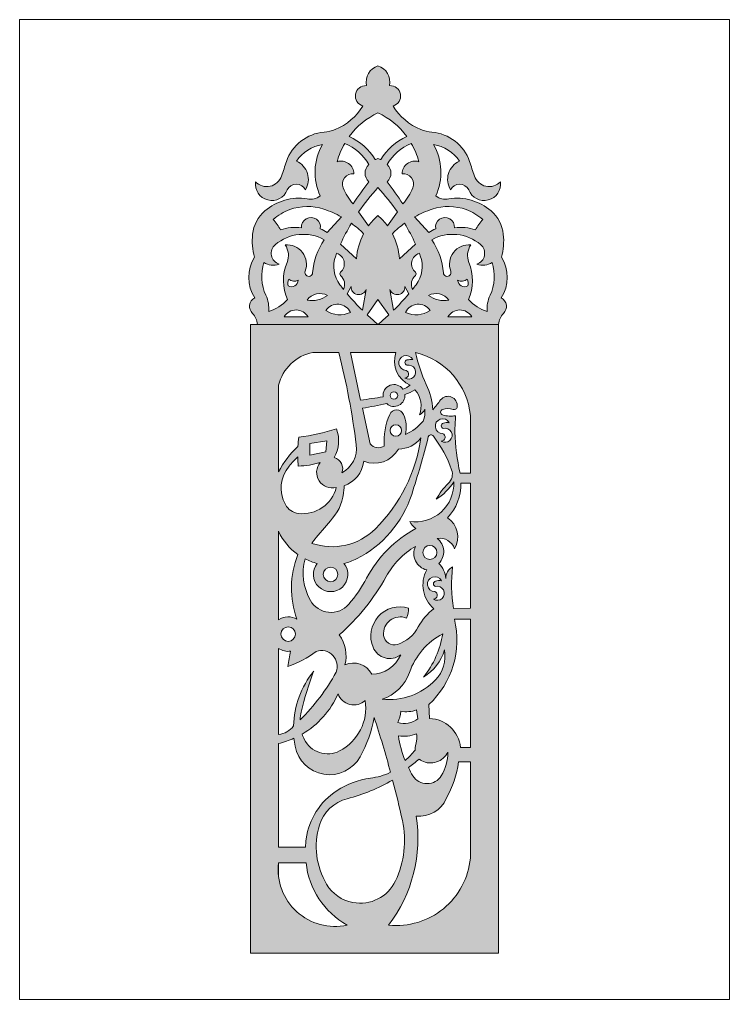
# Model space of a CAD drawing. Header units: millimetres. Extents: x 17217 to 18905, y -397 to 1453.
# Drawn here: x 18401 to 18905, y 44 to 740 of the extents above; entities that cross this region are included whole.
import ezdxf

# ---------------------------------------------------------------- set-up
doc = ezdxf.new("R2010")
doc.units = ezdxf.units.MM
doc.layers.add('hadika', color=3, linetype='Continuous', lineweight=35)

msp = doc.modelspace()

# ---------------------------------------------------------------- hatches: boundary and pattern name
at = {"layer": 'hadika', "lineweight": 0}
h = msp.add_hatch(color=177, dxfattribs=at)
h.dxf.hatch_style = 1
h.paths.add_polyline_path([(18694.86, 651.24, -0.207376), (18713.26, 639.52, 0.450047), (18706.84, 619.12, -0.608685), (18719.82, 619.1, 0.898191), (18742.33, 624.87, -0.5656), (18723.86, 628.88, -0.000127), (18720.34, 639.24, 0.299043), (18693.66, 660.05, -0.076326), (18685.71, 661.94, -0.160766), (18666.07, 678.64, 0.902859), (18663.53, 693.09, 0.378204), (18655.36, 707.26, 0.378204), (18647.19, 693.09, 0.902859), (18644.65, 678.64, -0.160766), (18625.01, 661.94, -0.076326), (18617.06, 660.05, 0.299043), (18590.38, 639.24, -0.000127), (18586.86, 628.88, -0.5656), (18568.39, 624.87, 0.898191), (18590.9, 619.1, -0.608685), (18603.88, 619.12, 0.450047), (18597.46, 639.52, -0.207376), (18615.86, 651.24, 0.239454), (18614.28, 614.74, -0.226446), (18605.15, 612.75, 0.220154), (18575.04, 604.12, 0.190058), (18566.36, 587.56, 0.092303), (18567.62, 571.23, 0.286214), (18567.84, 542.38, 0.507198), (18566.22, 531.31, -0.184731), (18569.77, 523.52), (18655.36, 523.52, -0.014871), (18647.62, 530.34), (18655.36, 541.25), (18663.1, 530.34, -0.014871), (18655.36, 523.52), (18740.95, 523.52, -0.184731), (18744.5, 531.31, 0.507198), (18742.88, 542.38, 0.286214), (18743.11, 571.23, 0.092303), (18744.36, 587.56, 0.190058), (18735.68, 604.12, 0.220154), (18705.57, 612.75, -0.226446), (18696.44, 614.74, 0.239454)])
h.paths.add_polyline_path([(18680.07, 620.51, -0.08641), (18673.05, 609.11, 0.012238), (18661.87, 624.82, 0.44173), (18661.87, 636.99, -0.176645), (18679.01, 652.04, -0.065712), (18684.37, 639.06, 0.510888), (18672.46, 630.46, -0.567571)], flags=16)
h.paths.add_polyline_path([(18693.93, 605.41, -0.167372), (18718, 605.03, -0.09313), (18729.76, 598.08, 0.061107), (18724.58, 590.59, 0.116157), (18709.69, 592.17, 1.139915), (18696.36, 591.49, 0.027155), (18691.42, 588.84), (18681.38, 599.91, -0.048595)], flags=16)
h.paths.add_polyline_path([(18669.1, 603.43), (18662.16, 593.42, 0.05707), (18655.36, 600.78, 0.05707), (18648.56, 593.42), (18641.62, 603.43, -0.036706), (18655.36, 620.69, -0.036706)], flags=16)
h.paths.add_polyline_path([(18674.25, 595.34, -0.028013), (18682.02, 580.39), (18670.57, 570.1, 0.106114), (18665.6, 587.9, -0.040442)], flags=16)
h.paths.add_polyline_path([(18657.34, 640.54, 0.040911), (18655.36, 641.27, 0.040911), (18653.38, 640.54, 0.162653), (18634.87, 656.9, -0.125702), (18655.36, 673.82, -0.125702), (18675.85, 656.9, 0.162653)], flags=16)
h.paths.add_polyline_path([(18728.25, 580.17, -0.583525), (18725.56, 566.23, 0.235922), (18736.46, 567.43, -0.183293), (18734.97, 544.16, 0.124218), (18732.89, 532.67, -0.123377), (18719.61, 541.09, 0.205953), (18719.91, 567.53, -0.25884), (18721.3, 579.92, 0.557846), (18707.03, 561.29, -1.152318), (18701.77, 560.1, 0.128142), (18693.54, 583.66, -0.312177)], flags=16)
h.paths.add_polyline_path([(18648.85, 624.82, 0.012238), (18637.67, 609.11, -0.08641), (18630.65, 620.51, -0.567571), (18638.26, 630.46, 0.510888), (18626.35, 639.06, -0.065712), (18631.71, 652.04, -0.176645), (18648.85, 636.99, 0.44173)], flags=16)
h.paths.add_polyline_path([(18684.72, 573.99, -0.003085), (18685.4, 572.26, -0.259976), (18682.41, 551.67, -0.005966), (18679.86, 548.41, -0.333538), (18681.94, 558.31, 0.453569), (18681.94, 560.52, -0.582673)], flags=16)
h.paths.add_polyline_path([(18645.12, 587.9, 0.106114), (18640.15, 570.1), (18628.7, 580.39, -0.028013), (18636.47, 595.34, -0.040442)], flags=16)
h.paths.add_polyline_path([(18629.34, 599.91), (18619.3, 588.84, 0.027155), (18614.37, 591.49, 1.139915), (18601.03, 592.17, 0.116157), (18586.14, 590.59, 0.061107), (18580.96, 598.08, -0.09313), (18592.72, 605.03, -0.167372), (18616.79, 605.41, -0.048595)], flags=16)
h.paths.add_polyline_path([(18711.93, 554.81, 0.294826), (18718.71, 555.62, -0.176608), (18719.1, 550.78, -0.516041)], flags=16)
h.paths.add_polyline_path([(18674.51, 550.53), (18677.15, 545.12, -0.022829), (18666.4, 533.51), (18663.76, 548.33, 0.872155)], flags=16)
h.paths.add_polyline_path([(18628.78, 560.52, 0.453569), (18628.78, 558.31, -0.333538), (18630.86, 548.41, -0.005966), (18628.31, 551.67, -0.259976), (18625.32, 572.26, -0.003085), (18626, 573.99, -0.582673)], flags=16)
h.paths.add_polyline_path([(18705.74, 540.7, -0.208403), (18691.15, 544.07, -0.371545)], flags=16)
h.paths.add_polyline_path([(18617.18, 583.66, 0.128142), (18608.95, 560.1, -1.152318), (18603.69, 561.29, 0.557846), (18589.43, 579.92, -0.25884), (18590.81, 567.53, 0.205953), (18591.11, 541.09, -0.123377), (18577.83, 532.67, 0.124218), (18575.75, 544.16, -0.183293), (18574.26, 567.43, 0.235922), (18585.16, 566.23, -0.583525), (18582.47, 580.17, -0.312177)], flags=16)
h.paths.add_polyline_path([(18646.96, 548.33), (18644.32, 533.51, -0.022829), (18633.57, 545.12), (18636.21, 550.53, 0.872155)], flags=16)
h.paths.add_polyline_path([(18692.34, 533.46, -0.268955), (18674.98, 531.97, -0.58087)], flags=16)
h.paths.add_polyline_path([(18721.92, 528.89), (18704.95, 528.8, -0.578394)], flags=16)
h.paths.add_polyline_path([(18635.74, 531.97, -0.268955), (18618.38, 533.46, -0.58087)], flags=16)
h.paths.add_polyline_path([(18619.57, 544.07, -0.208403), (18604.98, 540.7, -0.371545)], flags=16)
h.paths.add_polyline_path([(18598.79, 554.81, -0.516041), (18591.62, 550.78, -0.176608), (18592.01, 555.62, 0.294826)], flags=16)
h.paths.add_polyline_path([(18605.77, 528.8), (18588.8, 528.89, -0.578394)], flags=16)
h = msp.add_hatch(color=177, dxfattribs=at)
h.dxf.hatch_style = 1
h.paths.add_polyline_path([(18740.95, 76.78), (18740.95, 523.52), (18564.82, 523.52), (18564.82, 76.78)])
h.paths.add_polyline_path([(18662.93, 96.78, 0.203833), (18682.48, 174.28, 0.333654), (18703.81, 186.69, 0.086789), (18712.64, 212.73), (18720.95, 212.73), (18720.95, 144.3, -0.416069)], flags=16)
h.paths.add_polyline_path([(18637.51, 112.84, -0.213736), (18618.89, 125.83, -0.212481), (18613.76, 167.76, -0.262173), (18633.55, 186.6, 0.070482), (18665.75, 199.8, -0.009803), (18672.66, 171.02, -0.166485), (18667.77, 128.2, -0.341172)], flags=16)
h.paths.add_polyline_path([(18633.43, 96.78, -0.518285), (18584.82, 141.07), (18604.26, 141.1, 0.242969)], flags=16)
h.paths.add_polyline_path([(18680.12, 202.92, -0.022261), (18676.92, 208.71, 0.019649), (18684.62, 214.67, 0.054546), (18686.16, 213.6, 0.421421), (18704.94, 219.52, -0.140659), (18700.33, 202.92, -0.559906)], flags=16)
h.paths.add_polyline_path([(18603.82, 152.08), (18584.82, 152.04), (18584.82, 225.76, 0.046495), (18595.7, 229.48, 0.021577), (18596.52, 223.84, 0.700184), (18642.65, 216.32, 0.083788), (18652.66, 244.3, -0.013451), (18664.27, 205.38, -0.08709), (18649.93, 201.29, 0.105488), (18626.29, 192.31, 0.218132), (18604.36, 157.98, 0.023248)], flags=16)
h.paths.add_polyline_path([(18674.66, 213.72, -0.061228), (18669.91, 231.22, 0.125559), (18682.72, 232.62, -0.121729), (18682.72, 227.72, 0.043138), (18681.67, 221.03, -0.058947)], flags=16)
h.paths.add_polyline_path([(18713.99, 222.88, 0.379662), (18691.86, 243.52), (18691.46, 253.4, 0.272259), (18709.62, 314.09), (18720.95, 314.09), (18720.95, 222.88)], flags=16)
h.paths.add_polyline_path([(18628.07, 220.52, -0.420131), (18603.03, 228.76, -0.034887), (18601.51, 232.48, 0.158689), (18627.03, 261.13, 0.531845), (18646.31, 256.25, -0.321145)], flags=16)
h.paths.add_polyline_path([(18669.36, 240.6, 0.080272), (18671.63, 248.76, 0.136008), (18682.79, 249.65), (18683.75, 243.36, -0.231674)], flags=16)
h.paths.add_polyline_path([(18658.24, 257.27, 0.233991), (18677.76, 276.31, -0.187791), (18701.32, 303.76, -0.133803), (18687.66, 273.03, 0.196308), (18702.57, 292.22, -0.240934), (18696.17, 271, -0.232937)], flags=16)
h.paths.add_polyline_path([(18584.82, 232.1), (18584.82, 293.29, 0.184367), (18593.34, 291.37, 0.029271), (18591.36, 280.59, 0.085944), (18611.45, 291.22, -0.646984), (18625.57, 276.46, -0.075412), (18600.1, 242.64, -0.048441), (18600.86, 248.15, -0.030348), (18609.69, 277.23, 0.161318), (18595.39, 238.23, -0.200621)], flags=16)
h.paths.add_polyline_path([(18650.98, 275.06, 0.394539), (18631.86, 281.59, 0.225398), (18627.84, 302.88, 0.084929), (18661.17, 344.32, -0.13074), (18681.92, 365.81, 0.478192), (18689.98, 349.13, 0.354072), (18695.13, 321.47, 0.118591), (18683.94, 308.63, -0.198446), (18669.14, 296.21, -0.475352), (18659.37, 302.63, -0.562174), (18675.56, 314.91, 0.118034), (18676.99, 321.99, 0.632627), (18651.82, 294.11, 0.491561), (18671.58, 288.79, -0.294578)], flags=16)
h.paths.add_polyline_path([(18709.09, 321.78, -0.075229), (18708.33, 351.3, 0.302015), (18703.56, 342.01, 0.191428), (18698.58, 353.72, 0.449256), (18697.48, 371.43, -0.361132), (18709.77, 364.18, 0.39774), (18704.63, 386.18, 0.202065), (18714.27, 410.72), (18720.95, 410.72), (18720.95, 321.83)], flags=16)
h.paths.add_polyline_path([(18694.73, 328.28, 0.796392), (18695.67, 333.75, -1.771833), (18700.35, 341.44, 0.083214), (18696.23, 341.16, 0.788743), (18696.23, 337.36, -1.513606)], flags=16)
h.paths.add_polyline_path([(18586.43, 303.5, -1), (18596.76, 303.5, -1)], flags=16)
h.paths.add_polyline_path([(18696.64, 399.24, -0.080306), (18705.29, 410.48, 0.296436), (18707.67, 420.2, 0.082589), (18694.34, 444.52, 0.571226), (18691.08, 443.56, -0.016041), (18679.31, 402.72, -0.200188), (18640.11, 356.92, -0.058573), (18631.21, 353.66, -2.11134), (18612.25, 353.71, -0.057134), (18603.58, 356.89, 0.196633), (18607.38, 327.38, 0.519053), (18634.6, 324.73, 0.055136), (18647.26, 343.25, -0.146883), (18682.26, 378.52, -0.120973), (18677.86, 383.53, 0.473738), (18709.14, 411.74, -0.119824)], flags=16)
h.paths.add_polyline_path([(18597.79, 314.07, 0.286542), (18584.82, 313.71), (18584.82, 376.52, 0.134626), (18598.46, 359.97, 0.184087)], flags=16)
h.paths.add_polyline_path([(18616.55, 345.92, -1), (18626.88, 345.92, -1)], flags=16)
h.paths.add_polyline_path([(18687.2, 361.5, -1), (18697.21, 361.5, -1)], flags=16)
h.paths.add_polyline_path([(18608.45, 367.96, -0.033156), (18611.54, 372.15, -0.000773), (18623.07, 385.75, 0.164422), (18631.22, 406.23, 0.019148), (18631.26, 408.86, 0.286924), (18645.23, 426.25, 0.3769), (18669.92, 434.95, 0.237919), (18685.87, 442.89, -0.16332), (18653.58, 378.31, -0.286459)], flags=16)
h.paths.add_polyline_path([(18598.9, 389.22, -0.241413), (18589.64, 395.46, -0.309835), (18592.29, 422.85, -0.029196), (18598.39, 429.33, 0.01568), (18598.71, 422.85, 0.074045), (18614.4, 425.49, 0.737944), (18625.74, 407.74, -0.37782)], flags=16)
h.paths.add_polyline_path([(18713.64, 417.89, -0.047), (18709.89, 447.07, -0.00867), (18710.47, 458.62, -0.113532), (18701.27, 459.17, -0.748511), (18701.27, 463.12, -0.14383), (18708.68, 463.12, 0.463345), (18711.58, 465.03, 0.758611), (18699.85, 469.9, -0.004283), (18694.23, 462.87, 0.094881), (18690.08, 479.93, -0.05828), (18682.09, 503.52, -0.321128), (18720.95, 458.78), (18720.95, 417.87)], flags=16)
h.paths.add_polyline_path([(18629.75, 418.15, 0.45236), (18624.28, 428.84, 0.221211), (18625.93, 449.29, -0.051469), (18599.09, 443.44, 0.016224), (18598.52, 436.75, 0.091829), (18584.82, 418.69), (18584.82, 480.23, -0.296742), (18609.17, 503.52), (18627.59, 503.52, -0.029467), (18639.97, 437.87, -0.312075)], flags=16)
h.paths.add_polyline_path([(18700.32, 440.51, 0.796392), (18701.26, 445.98, -1.771833), (18705.94, 453.67, 0.083214), (18701.81, 453.39, 0.788743), (18701.81, 449.59, -1.513606)], flags=16)
h.paths.add_polyline_path([(18649.7, 438.69), (18644.26, 463.99, 0.010554), (18661.53, 467.2, 0.683335), (18674.45, 473.79, 0.039111), (18681.63, 476.94, -0.279438), (18684.75, 459.19, 0.185477), (18688.6, 463.21, -0.117173), (18687.48, 454.77, -0.101882), (18674.85, 445.25, 0.164614), (18673.44, 459.6, 0.645806), (18663.72, 459.6, 0.126613), (18659.81, 437.11, -0.385842)], flags=16)
h.paths.add_polyline_path([(18618.42, 432.89), (18607.06, 430.55), (18607.06, 438.95), (18618.95, 440.77)], flags=16)
h.paths.add_polyline_path([(18663.97, 448.14, -1), (18672.1, 448.14, -1)], flags=16)
h.paths.add_polyline_path([(18664.05, 473.01, -1), (18669.36, 473.01, -1)], flags=16)
h.paths.add_polyline_path([(18643.04, 469.7), (18635.78, 503.52), (18668.1, 503.52, 0.397281), (18678.25, 480.37, -0.061169), (18673.11, 477.43, 0.780241), (18658.97, 472.14, -0.012783)], flags=16)
h.paths.add_polyline_path([(18674.44, 485.37, 0.796392), (18675.38, 490.84, -1.771833), (18680.06, 498.53, 0.083214), (18675.94, 498.25, 0.788743), (18675.94, 494.45, -1.513606)], flags=16)

# ---------------------------------------------------------------- linework, layer by layer
at = {"layer": 'hadika', "color": 177, "lineweight": 0}
for p, q in [((18584.82, 418.69), (18584.82, 480.23)), ((18720.95, 417.87), (18720.95, 458.78)), ((18713.64, 417.89), (18720.95, 417.87)), ((18720.95, 410.72), (18714.27, 410.72)), ((18720.95, 410.72), (18720.95, 321.83)), ((18584.82, 313.71), (18584.82, 376.52)), ((18709.09, 321.78), (18720.95, 321.83)), ((18720.95, 314.09), (18709.62, 314.09)), ((18720.95, 314.09), (18720.95, 222.88)), ((18720.95, 222.88), (18720.95, 311.73)), ((18584.82, 293.29), (18584.82, 232.1)), ((18691.46, 253.4), (18691.86, 243.52)), ((18682.79, 249.65), (18683.75, 243.36)), ((18584.82, 225.76), (18584.82, 152.04)), ((18713.99, 222.88), (18720.95, 222.88)), ((18712.64, 212.73), (18720.95, 212.73)), ((18720.95, 212.73), (18720.95, 144.3)), ((18584.82, 152.04), (18603.82, 152.08)), ((18584.82, 141.07), (18604.26, 141.1)), ((18584.82, 141.07), (18584.82, 131.93))]:
    msp.add_line(p, q, dxfattribs=at)
for points in [[(18400.88, 44.02), (18904.88, 44.02), (18904.88, 740.02), (18400.88, 740.02)], [(18740.95, 523.52), (18564.82, 523.52), (18564.82, 76.78), (18740.95, 76.78)]]:
    msp.add_lwpolyline(points, close=True, dxfattribs=at)
for points in [[(18655.36, 673.82, 0.125702), (18634.87, 656.9, 0.125702)], [(18655.36, 673.82, -0.125702), (18675.85, 656.9, -0.125702)], [(18634.87, 656.9, -0.162653), (18653.38, 640.54)], [(18675.85, 656.9, 0.162653), (18657.34, 640.54)], [(18631.71, 652.04, 0.065712), (18626.35, 639.06, -0.510888), (18638.26, 630.46, 0.567571), (18630.65, 620.51, 0.08641), (18637.67, 609.11, -0.012238), (18648.85, 624.82, -0.44173), (18648.85, 636.99)], [(18631.71, 652.04, -0.176645), (18648.85, 636.99, -0.176645)], [(18679.01, 652.04, -0.065712), (18684.37, 639.06, 0.510888), (18672.46, 630.46, -0.567571), (18680.07, 620.51, -0.08641), (18673.05, 609.11, 0.012238), (18661.87, 624.82, 0.44173), (18661.87, 636.99)], [(18679.01, 652.04, 0.176645), (18661.87, 636.99, 0.176645)], [(18653.38, 640.54, -0.040911), (18655.36, 641.27)], [(18657.34, 640.54, 0.040911), (18655.36, 641.27)], [(18655.36, 620.69, 0.036706), (18641.62, 603.43, 0.036706)], [(18655.36, 620.69, -0.036706), (18669.1, 603.43, -0.036706)], [(18655.36, 600.78, 0.05707), (18648.56, 593.42, 0.05707)], [(18655.36, 600.78, -0.05707), (18662.16, 593.42, -0.05707)], [(18636.47, 595.34, 0.028013), (18628.7, 580.39, 0.028013)], [(18645.12, 587.9, 0.040442), (18636.47, 595.34)], [(18665.6, 587.9, -0.040442), (18674.25, 595.34)], [(18674.25, 595.34, -0.028013), (18682.02, 580.39, -0.028013)], [(18617.18, 583.66, 0.312177), (18582.47, 580.17, 0.583525), (18585.16, 566.23, -0.235922), (18574.26, 567.43, 0.183293), (18575.75, 544.16, -0.124218), (18577.83, 532.67, 0.123377), (18591.11, 541.09, -0.205953), (18590.81, 567.53, 0.25884), (18589.43, 579.92, -0.557846), (18603.69, 561.29, 1.152318), (18608.95, 560.1, -0.128142), (18617.18, 583.66, -0.53322)], [(18645.12, 587.9, 0.106114), (18640.15, 570.1, 0.106114)], [(18665.6, 587.9, -0.106114), (18670.57, 570.1, -0.106114)], [(18693.54, 583.66, -0.312177), (18728.25, 580.17, -0.583525), (18725.56, 566.23, 0.235922), (18736.46, 567.43, -0.183293), (18734.97, 544.16, 0.124218), (18732.89, 532.67, -0.123377), (18719.61, 541.09, 0.205953), (18719.91, 567.53, -0.25884), (18721.3, 579.92, 0.557846), (18707.03, 561.29, -1.152318), (18701.77, 560.1, 0.128142), (18693.54, 583.66, 0.53322)], [(18626, 573.99, 0.003085), (18625.32, 572.26, 0.259976), (18628.31, 551.67, 0.005966), (18630.86, 548.41)], [(18626, 573.99, -0.582673), (18628.78, 560.52, 0.453569), (18628.78, 558.31, -0.333538), (18630.86, 548.41, -4.513179)], [(18684.72, 573.99, 0.582673), (18681.94, 560.52, -0.453569), (18681.94, 558.31, 0.333538), (18679.86, 548.41, 4.513179)], [(18684.72, 573.99, -0.003085), (18685.4, 572.26, -0.259976), (18682.41, 551.67, -0.005966), (18679.86, 548.41)], [(18592.01, 555.62, 0.294826), (18598.79, 554.81, -0.516041), (18591.62, 550.78, -0.176608), (18592.01, 555.62, 1.557845)], [(18633.57, 545.12), (18636.21, 550.53, 0.872155), (18646.96, 548.33), (18644.32, 533.51)], [(18677.15, 545.12), (18674.51, 550.53, -0.872155), (18663.76, 548.33), (18666.4, 533.51)], [(18718.71, 555.62, -0.294826), (18711.93, 554.81, 0.516041), (18719.1, 550.78, 0.176608), (18718.71, 555.62, -1.557845)], [(18604.98, 540.7, -0.371545), (18619.57, 544.07, -0.208403), (18604.98, 540.7, 1.202924)], [(18633.57, 545.12, 0.022829), (18644.32, 533.51, 0.022829)], [(18677.15, 545.12, -0.022829), (18666.4, 533.51, -0.022829)], [(18705.74, 540.7, 0.371545), (18691.15, 544.07, 0.208403), (18705.74, 540.7, -1.202924)], [(18618.38, 533.46, -0.58087), (18635.74, 531.97, -0.268955), (18618.38, 533.46, 0.315343)], [(18692.34, 533.46, 0.58087), (18674.98, 531.97, 0.268955), (18692.34, 533.46, -0.315343)], [(18605.77, 528.8), (18588.8, 528.89, -0.578394), (18605.77, 528.8, 10.265855)], [(18647.62, 530.34, 0.014871), (18655.36, 523.52)], [(18663.1, 530.34, -0.014871), (18655.36, 523.52)], [(18704.95, 528.8), (18721.92, 528.89, 0.578394), (18704.95, 528.8, -10.265855)], [(18627.59, 503.52), (18609.17, 503.52, 0.296742), (18584.82, 480.23, 1.277818)], [(18627.59, 503.52, -0.029467), (18639.97, 437.87, -0.312075), (18629.75, 418.15, -1.663383)], [(18682.09, 503.52, 0.056001), (18689.67, 480.81, -0.100153), (18694.23, 462.87, -0.100153)], [(18681.63, 476.94, -0.039111), (18674.45, 473.79, -0.683335), (18661.53, 467.2, -0.010554), (18644.26, 463.99, -0.010554)], [(18681.63, 476.94, -0.279438), (18684.75, 459.19, 0.185477), (18688.6, 463.21, -0.117173), (18687.48, 454.77, -0.117173)], [(18710.47, 458.62, -0.113532), (18701.27, 459.17, -0.748511), (18701.27, 463.12, -0.14383), (18708.68, 463.12, 0.463345), (18711.58, 465.03, 0.758611), (18699.85, 469.9, -0.004283), (18694.23, 462.87, -0.004283)], [(18659.81, 437.11, -0.385842), (18649.7, 438.69), (18644.26, 463.99)], [(18674.85, 445.25, 0.164614), (18673.44, 459.6, 0.645806), (18663.72, 459.6, 0.126613), (18659.81, 437.11, 0.292545)], [(18687.48, 454.77, -0.101882), (18674.85, 445.25, -0.101882)], [(18629.75, 418.15, 0.45236), (18624.28, 428.84, 0.221211), (18625.93, 449.29, -0.051469), (18599.09, 443.44, 0.016224), (18598.52, 436.75)], [(18685.87, 442.89, -0.16332), (18653.58, 378.31, -0.286459), (18608.45, 367.96, -0.712621)], [(18631.21, 353.66, 0.058573), (18640.11, 356.92, 0.200188), (18679.31, 402.72, 0.016041), (18691.08, 443.56, -0.678659), (18694.71, 444.04)], [(18685.87, 442.89, -0.237919), (18669.92, 434.95, -0.3769), (18645.23, 426.25, -0.286924), (18631.26, 408.86, -0.286924)], [(18691.25, 444, -0.002515), (18691.08, 443.56)], [(18598.52, 436.75, 0.091829), (18584.82, 418.69)], [(18608.45, 367.96, -0.033156), (18611.54, 372.15, -0.000773), (18623.07, 385.75, 0.164422), (18631.22, 406.23, 0.019148), (18631.26, 408.86, 0.019148)], [(18584.82, 376.52, 0.134626), (18598.46, 359.97)], [(18682.26, 378.52, 0.146883), (18647.26, 343.25, -0.055136), (18634.6, 324.73, -0.519053), (18607.38, 327.38, -0.196633), (18603.58, 356.89, -0.196633)], [(18597.79, 314.07, -0.184087), (18598.46, 359.97, -0.118162)], [(18603.58, 356.89, 0.057134), (18612.25, 353.71, 0.057134)]]:
    msp.add_lwpolyline(points, format="xyb", dxfattribs=at)
for points in [[(18629.34, 599.91, 0.048595), (18616.79, 605.41, 0.167372), (18592.72, 605.03, 0.09313), (18580.96, 598.08, -0.061107), (18586.14, 590.59, -0.116157), (18601.03, 592.17, -1.139915), (18614.37, 591.49, -0.027155), (18619.3, 588.84)], [(18681.38, 599.91, -0.048595), (18693.93, 605.41, -0.167372), (18718, 605.03, -0.09313), (18729.76, 598.08, 0.061107), (18724.58, 590.59, 0.116157), (18709.69, 592.17, 1.139915), (18696.36, 591.49, 0.027155), (18691.42, 588.84)], [(18643.04, 469.7), (18635.78, 503.52), (18668.1, 503.52, 0.397281), (18678.25, 480.37, -0.061169), (18673.11, 477.43, 0.780241), (18658.97, 472.14, -0.012783)], [(18598.39, 429.33, 0.01568), (18598.71, 422.85, 0.074045), (18614.4, 425.49, 0.737944), (18625.74, 407.74, -0.37782), (18598.9, 389.22, -0.241413), (18589.64, 395.46, -0.309835), (18592.29, 422.85, -0.029196)]]:
    msp.add_lwpolyline(points, format="xyb", close=True, dxfattribs=at)
for points in [[(18641.62, 603.43), (18648.56, 593.42)], [(18669.1, 603.43), (18662.16, 593.42)], [(18628.7, 580.39), (18640.15, 570.1)], [(18682.02, 580.39), (18670.57, 570.1)], [(18647.62, 530.34), (18655.36, 541.25)], [(18663.1, 530.34), (18655.36, 541.25)], [(18618.95, 440.77), (18607.06, 438.95), (18607.06, 430.55), (18618.42, 432.89), (18618.95, 440.77)]]:
    msp.add_lwpolyline(points, dxfattribs=at)
for centre, radius in [((18666.71, 473.01), 2.66), ((18668.03, 448.14), 4.07), ((18692.21, 361.5), 5), ((18621.72, 345.92), 5.17), ((18591.59, 303.5), 5.17)]:
    msp.add_circle(centre, radius, dxfattribs=at)
for centre, radius, start, end in [((18659.3, 695.54), 12.36, 108.57957, 191.44692), ((18651.42, 695.54), 12.36, 348.55308, 71.42043), ((18646.66, 685.73), 7.38, 85.87744, 254.18785), ((18664.07, 685.73), 7.38, 285.81215, 94.12256), ((18609.53, 700.03), 41.12, 292.11241, 328.64466), ((18701.19, 700.03), 41.12, 211.35534, 247.88759), ((18614.88, 686.88), 26.92, 274.65361, 292.11241), ((18695.84, 686.88), 26.92, 247.88759, 265.34639), ((18619.56, 629.33), 30.82, 94.65361, 161.24925), ((18691.16, 629.33), 30.82, 18.75075, 85.34639), ((18620.19, 624.16), 27.43, 99.09282, 145.95566), ((18650.99, 631.44), 40.33, 150.59742, 204.46205), ((18690.53, 624.16), 27.43, 34.04434, 80.90718), ((18659.73, 631.44), 40.33, 335.53795, 29.40258), ((-1750.93, 7544.48), 21481.42, 341.220076, 341.24925), ((18591.64, 626.47), 14.29, 329.00308, 65.92308), ((18719.08, 626.47), 14.29, 114.07692, 210.99692), ((39061.66, 7544.48), 21481.42, 198.75075, 198.779924), ((18576.42, 632.43), 11.03, 223.25005, 341.22008), ((18734.3, 632.43), 11.03, 198.77992, 316.74995), ((18579.96, 623.2), 11.69, 171.75098, 339.47063), ((18597.4, 615.75), 7.31, 27.42219, 152.73521), ((18713.32, 615.75), 7.31, 27.26479, 152.57781), ((18730.77, 623.2), 11.69, 200.52937, 8.24902), ((18599.41, 575.9), 37.29, 81.15156, 130.81496), ((18607.63, 623.31), 10.85, 256.8005, 307.83731), ((18703.09, 623.31), 10.85, 232.16269, 283.1995), ((18711.31, 575.9), 37.29, 49.18504, 98.84844), ((18591.7, 584.83), 25.49, 130.81496, 173.85956), ((18719.02, 584.83), 25.49, 6.14044, 49.18504), ((18610.84, 582.77), 44.74, 173.85956, 194.95412), ((18699.88, 582.77), 44.74, 345.04588, 6.14044), ((18590.86, 556.98), 27.27, 148.49956, 212.3871), ((18719.86, 556.98), 27.27, 327.6129, 31.50044), ((18571.08, 536.25), 6.93, 117.86941, 225.44558), ((18739.64, 536.25), 6.93, 314.55442, 62.13059), ((18557.81, 522.77), 11.98, 3.58028, 45.44558), ((18752.91, 522.77), 11.98, 134.55442, 176.41972), ((18675.4, 496.1), 5.26, 27.52772, 269.7684), ((18670.28, 454.02), 50.9, 5.36758, 76.58062), ((18676.39, 496.35), 1.95, 103.4713, 256.5287), ((18677.12, 489.59), 5, 237.55081, 103.744), ((18678.85, 486.07), 12.52, 84.44396, 103.4713), ((18674.28, 488.22), 2.85, 273.18484, 67.31894), ((18666.71, 473.01), 7.78, 34.58933, 186.44052), ((18666.71, 473.01), 7.78, 228.30711, 5.69179), ((18701.28, 451.24), 5.26, 27.52772, 269.7684), ((18702.26, 451.49), 1.95, 103.4713, 256.5287), ((18704.73, 441.21), 12.52, 84.44396, 103.4713), ((19043.13, 436.14), 333.42, 176.13409, 178.12113), ((18703, 444.73), 5, 237.55081, 103.744), ((18700.16, 443.36), 2.85, 273.18484, 67.31894), ((18866.65, 452.4), 156.85, 181.94902, 192.71275), ((18627.9, 392.3), 84.51, 19.2797, 37.75337), ((18699, 417.17), 9.18, 313.23291, 19.2797), ((18681.96, 410.44), 27.22, 261.34313, 2.73786), ((18677.2, 431.2), 37.41, 301.32258, 328.65395), ((18680.33, 409.89), 33.95, 315.70708, 1.40178), ((18735.71, 378.12), 44.42, 133.23291, 151.59818), ((18690.27, 389.99), 13.99, 207.47146, 235.06239), ((18695.56, 372.47), 16.45, 329.76094, 56.51965), ((18699.26, 360.41), 11.16, 19.74933, 99.17446), ((18690.16, 362.09), 11.87, 315.16293, 51.93208), ((18711.92, 316.07), 58.09, 121.10534, 150.89973), ((18692.67, 360.72), 11.9, 154.69531, 256.92233), ((18621.72, 345.92), 12.25, 140.56078, 39.18568), ((18709.64, 338.47), 22.36, 151.54341, 229.53389), ((18686.33, 341.6), 17.24, 4.94628, 44.71355), ((18712.94, 343.06), 9.43, 119.20808, 179.88364), ((18806.23, 339.03), 98.66, 172.85733, 190.06612), ((18523.38, 421.01), 157.69, 311.48199, 330.89973), ((18695.69, 339.01), 5.26, 27.52772, 269.7684), ((18696.68, 339.26), 1.95, 103.4713, 256.5287), ((18699.14, 328.98), 12.52, 84.44396, 103.4713), ((18697.41, 332.5), 5, 237.55081, 103.744), ((18694.57, 331.13), 2.85, 273.18484, 67.31894), ((18671.01, 302.09), 20.78, 73.29707, 202.57131), ((18661.49, 321.42), 15.51, 335.18094, 2.10783), ((18716.21, 291.8), 36.4, 125.39725, 152.44998), ((18591.59, 303.5), 12.25, 59.60913, 123.56612), ((18671.2, 303.85), 11.89, 68.4818, 185.85606), ((18648.94, 299.19), 62.48, 312.88239, 13.80301), ((18661.51, 320.33), 25.3, 287.55281, 332.44998), ((18607.44, 288), 25.24, 345.29952, 36.10788), ((18666.87, 303.4), 7.54, 185.85606, 287.55281), ((18724.8, 259.76), 49.87, 118.08411, 160.62725), ((18638.1, 313.47), 63.97, 320.78876, 351.273), ((18591.59, 303.5), 12.25, 236.43388, 278.21846), ((18663.76, 299.07), 12.92, 202.57131, 307.27903), ((18684.4, 269.02), 93.76, 166.20533, 172.91187), ((18570.71, 343.91), 66.61, 288.05944, 307.70796), ((18615.19, 280.67), 11.19, 337.93468, 109.54363), ((18650.65, 297.89), 22.83, 270.84733, 336.50258), ((18671.62, 300.88), 32.14, 299.9369, 344.36241), ((18678.64, 287.86), 24.33, 316.12177, 10.30709), ((18637.93, 268.1), 14.8, 28.07831, 114.20307), ((18661.4, 236.15), 66.04, 141.53629, 178.19197), ((18501.33, 343.5), 141.17, 314.39617, 331.64677), ((18844.6, 190.01), 250.58, 159.63218, 166.58525), ((18648.78, 286.49), 30.72, 287.94824, 340.62725), ((18663.27, 302.64), 45.64, 263.67191, 316.12177), ((18570.27, 285.99), 61.96, 300.27538, 336.34343), ((18638.32, 265.19), 11.99, 199.79109, 311.81528), ((18612.24, 251.12), 34.45, 297.35129, 8.56802), ((18628.86, 241.47), 28.79, 166.58525, 177.67838), ((18564.77, 259.96), 89.27, 330.73798, 349.89595), ((17935.27, 9.04), 754.97, 15.07321, 18.15586), ((18645.27, 251.71), 26.52, 335.24506, 353.60273), ((18675.61, 269.34), 20.97, 259.07314, 290.05368), ((18582.77, 247.81), 15.85, 277.42587, 322.80244), ((18673.74, 256.67), 16.65, 254.76264, 306.93804), ((18691.29, 220.73), 22.8, 5.39832, 88.55782), ((18628.86, 241.47), 28.79, 198.20396, 206.19624), ((18673.57, 257.02), 26.06, 261.92511, 290.5514), ((18743.47, 241.76), 74.31, 188.15212, 202.16702), ((18672.81, 230.17), 10.21, 346.1192, 13.8808), ((18570.27, 285.99), 61.96, 283.57402, 294.22217), ((18661.4, 236.15), 66.04, 185.79722, 190.74156), ((18620.95, 228.48), 24.87, 190.74156, 330.73798), ((18619.59, 236.91), 18.46, 206.19624, 297.35129), ((18720.89, 218.29), 39.31, 166.1192, 175.99965), ((18647.26, 247.03), 43.12, 309.44096, 322.93503), ((18692.66, 225.72), 13.75, 243.11494, 333.2028), ((18673.71, 219.24), 31.23, 328.48947, 0.51591), ((18604.89, 309.7), 124.04, 305.49833, 310.00098), ((18690.29, 221.17), 8.62, 228.91541, 243.50747), ((18633.79, 224.93), 79.78, 331.36362, 351.20453), ((18645.45, 244.17), 43.12, 275.97166, 295.88087), ((18743.47, 241.76), 74.31, 206.40961, 211.51053), ((18690.23, 209.12), 11.85, 211.51053, 328.48947), ((18659.14, 141.39), 60.6, 98.73927, 122.82618), ((18603.07, 306.84), 124.04, 284.22181, 300.3485), ((17935.27, 9.04), 754.97, 12.3886, 14.6353), ((18652.8, 151.22), 48.91, 122.82618, 172.04739), ((18640.39, 159.61), 27.85, 104.22181, 162.98481), ((18684.89, 194.69), 20.55, 263.28938, 337.09532), ((18581.6, 158.51), 102.11, 322.79937, 8.88315), ((18663.43, 152.56), 51.94, 162.98481, 210.96831), ((18607.7, 156.75), 66.51, 334.57974, 12.3886), ((18667.57, 149.15), 63.82, 172.04739, 177.37456), ((18624.75, 136.07), 40.24, 172.87045, 282.45853), ((18661.76, 147.18), 57.82, 186.03569, 240.66168), ((18668.33, 149.37), 52.87, 264.14174, 354.50442), ((18642.7, 140.12), 27.77, 210.96831, 259.2269), ((18642.7, 140.12), 27.77, 259.2269, 334.57974)]:
    msp.add_arc(centre, radius, start, end, dxfattribs=at)

doc.saveas('drawing.dxf')
